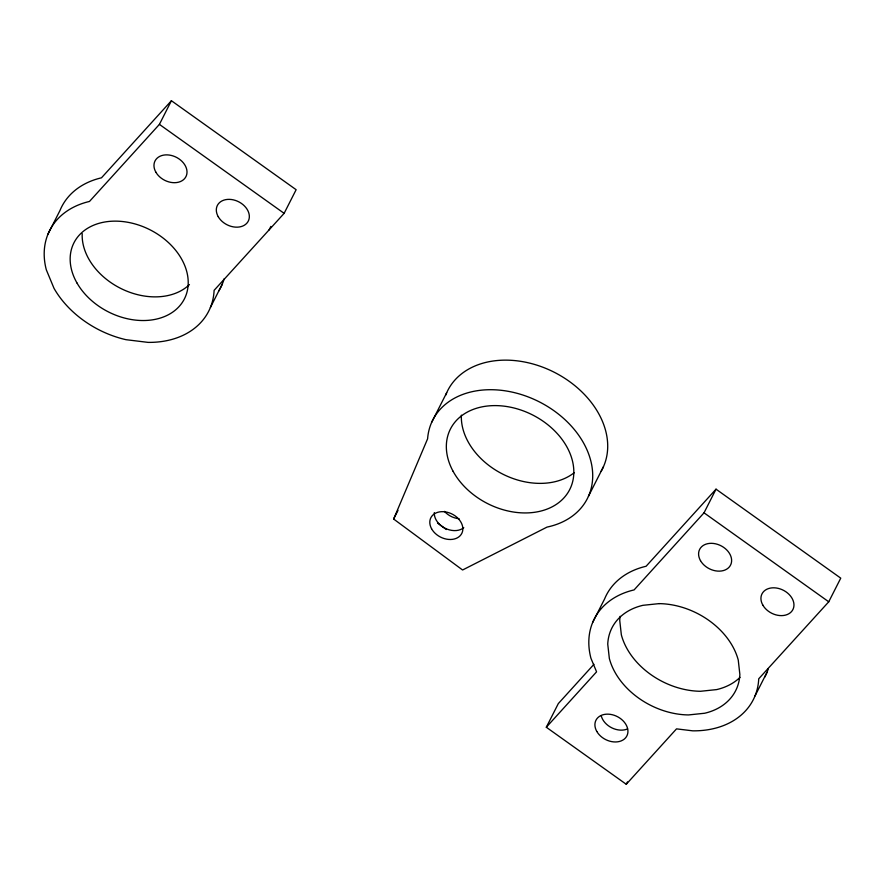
<?xml version="1.0" encoding="UTF-8"?>
<svg xmlns="http://www.w3.org/2000/svg" width="885" height="885" viewBox="0 0 885 885"><rect width="100%" height="100%" fill="white"/><g stroke="black" fill="none" stroke-linecap="round" stroke-linejoin="round"><path stroke-width="1.33" d="M393.637 519.03L427.599 438.816A86.697 64.428 26.9 0 1 555.614 411.923A86.697 64.428 26.9 0 1 547.03 527.095L462.589 569.995L393.637 519.03L398.007 510.402M47.967 234.171L59.97 210.519A89.175 66.275 26.9 0 1 101.487 177.808L171.413 100.724L296.132 189.7L284.129 213.351L214.115 290.346A89.175 66.275 26.9 0 1 148.072 342.384L125.98 339.685A89.175 66.275 26.9 0 1 54.029 288.366L46.319 269.814A89.175 66.275 26.9 0 1 89.485 201.448L159.411 124.376L171.413 100.724M210.398 307.504L222.4 283.853M269.051 229.978L270.854 226.427M431.692 422.3L446.693 392.73M588.47 496.253L603.47 466.683M592.585 622.62L604.588 598.968A89.175 66.275 26.9 0 1 646.105 566.256L716.031 489.173L840.75 578.148L828.747 601.8L758.733 678.795A89.175 66.275 26.9 0 1 692.689 730.833L676.527 728.864L626.259 784.276L546.31 727.249L558.313 703.597L593.957 664.303M546.31 727.249L596.578 671.837L590.937 658.263A89.175 66.275 26.9 0 1 634.103 589.908L704.029 512.824L716.031 489.173M626.259 784.276L627.465 781.909M755.016 695.953L767.007 672.301M159.411 124.376L284.129 213.351M704.029 512.824L828.747 601.8M437.511 523.002L446.328 529.529M463.773 527.681A17.335 12.888 26.9 0 1 444.923 528.157A17.335 12.888 26.9 0 1 434.325 512.614M768.368 668.54A89.175 66.275 26.9 0 1 764.74 677.114M740.037 677.335A69.362 51.54 26.9 0 1 716.673 689.592L700.489 691.285A69.362 51.54 26.9 0 1 621.347 634.833L619.743 620.462A69.362 51.54 26.9 0 1 620.142 616.314M459.072 518.721A17.335 12.888 26.9 0 1 444.458 511.386M627.565 728.919A17.335 12.888 26.9 0 1 601.302 716.031M574.31 472.623A66.884 49.704 26.9 0 1 502.481 473.984A66.884 49.704 26.9 0 1 461.373 415.142M445.708 395.119A86.697 64.428 26.9 0 1 552.793 371.534A86.697 64.428 26.9 0 1 601.114 471.296M224.148 278.797A89.175 66.275 26.9 0 1 218.783 290.988M189.445 284.572A61.928 46.02 26.9 0 1 122.307 289.185A61.928 46.02 26.9 0 1 82.205 233.64M659.104 603.625L642.93 605.318A69.362 51.54 26.9 0 0 607.741 644.114L609.345 658.484A69.362 51.54 26.9 0 0 688.497 714.936L704.681 713.244A69.362 51.54 26.9 0 0 739.86 674.458L738.256 660.077A69.362 51.54 26.9 0 0 659.104 603.625M762.837 605.119A17.335 12.888 26.9 0 0 791.433 611.69A17.335 12.888 26.9 0 0 778.07 588.326A17.335 12.888 26.9 0 0 762.837 605.119M700.489 560.636A17.335 12.888 26.9 0 0 729.096 567.208A17.335 12.888 26.9 0 0 715.722 543.844A17.335 12.888 26.9 0 0 700.489 560.636M596.811 731.464A17.335 12.888 26.9 0 0 625.407 738.035A17.335 12.888 26.9 0 0 612.044 714.671A17.335 12.888 26.9 0 0 596.811 731.464M431.537 528.677A17.335 12.888 26.9 0 0 460.111 535.768A17.335 12.888 26.9 0 0 447.312 512.271A17.335 12.888 26.9 0 0 431.537 528.677M453.065 471.251A66.884 49.704 26.9 0 0 563.269 498.598A66.884 49.704 26.9 0 0 513.908 407.974A66.884 49.704 26.9 0 0 453.065 471.251M155.871 172.188A17.335 12.888 26.9 0 0 184.478 178.759A17.335 12.888 26.9 0 0 171.115 155.395A17.335 12.888 26.9 0 0 155.871 172.188M218.219 216.67A17.335 12.888 26.9 0 0 246.815 223.241A17.335 12.888 26.9 0 0 233.452 199.877A17.335 12.888 26.9 0 0 218.219 216.67M76.995 283.012A61.928 46.02 26.9 0 0 179.157 306.476A61.928 46.02 26.9 0 0 131.411 223.02A61.928 46.02 26.9 0 0 76.995 283.012"/></g></svg>
